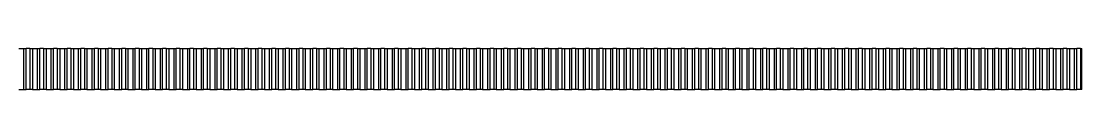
# Model space of a CAD drawing. Header units: millimetres. Extents: x 15 to 415, y 5 to 292.
# Drawn here: x 162.99 to 211.83, y 115.17 to 117.07 of the extents above; entities that cross this region are included whole.
import ezdxf

# ---------------------------------------------------------------- set-up
doc = ezdxf.new("R2010")
doc.units = ezdxf.units.MM

msp = doc.modelspace()

# ---------------------------------------------------------------- linework, layer by layer
at = {"color": 7, "linetype": 'Continuous', "lineweight": 25}
for p, q in [((162.8799, 117.0669), (163.105, 117.0669)), ((163.105, 117.0669), (163.105, 115.1669)), ((163.105, 117.0669), (163.2214, 117.0669)), ((163.2214, 115.1669), (163.2214, 117.0669)), ((163.3919, 117.0669), (163.2214, 117.0669)), ((163.3919, 117.0669), (163.3919, 115.1669)), ((163.3919, 117.0669), (163.5083, 117.0669)), ((163.5083, 117.0669), (163.5083, 115.1669)), ((163.5083, 117.0669), (163.7333, 117.0669)), ((163.7333, 117.0669), (163.7333, 115.1669)), ((163.7333, 117.0669), (163.8497, 117.0669)), ((163.8497, 115.1669), (163.8497, 117.0669)), ((164.0202, 117.0669), (163.8497, 117.0669)), ((164.0202, 117.0669), (164.0202, 115.1669)), ((164.0202, 117.0669), (164.1366, 117.0669)), ((164.1366, 117.0669), (164.1366, 115.1669)), ((164.1366, 117.0669), (164.3616, 117.0669)), ((164.3616, 117.0669), (164.3616, 115.1669)), ((164.3616, 117.0669), (164.478, 117.0669)), ((164.478, 115.1669), (164.478, 117.0669)), ((164.6485, 117.0669), (164.478, 117.0669)), ((164.6485, 117.0669), (164.6485, 115.1669)), ((164.6485, 117.0669), (164.7649, 117.0669)), ((164.7649, 117.0669), (164.7649, 115.1669)), ((164.7649, 117.0669), (164.9899, 117.0669)), ((164.9899, 117.0669), (164.9899, 115.1669)), ((164.9899, 117.0669), (165.1063, 117.0669)), ((165.1063, 115.1669), (165.1063, 117.0669)), ((165.2768, 117.0669), (165.1063, 117.0669)), ((165.2768, 117.0669), (165.2768, 115.1669)), ((165.2768, 117.0669), (165.3932, 117.0669)), ((165.3932, 117.0669), (165.3932, 115.1669)), ((165.3932, 117.0669), (165.6183, 117.0669)), ((165.6183, 117.0669), (165.6183, 115.1669)), ((165.6183, 117.0669), (165.7346, 117.0669)), ((165.7346, 115.1669), (165.7346, 117.0669)), ((165.9052, 117.0669), (165.7346, 117.0669)), ((165.9052, 117.0669), (165.9052, 115.1669)), ((165.9052, 117.0669), (166.0215, 117.0669)), ((166.0215, 117.0669), (166.0215, 115.1669)), ((166.0215, 117.0669), (166.2466, 117.0669)), ((166.2466, 117.0669), (166.2466, 115.1669)), ((166.2466, 117.0669), (166.363, 117.0669)), ((166.363, 115.1669), (166.363, 117.0669)), ((166.5335, 117.0669), (166.363, 117.0669)), ((166.5335, 117.0669), (166.5335, 115.1669)), ((166.5335, 117.0669), (166.6499, 117.0669)), ((166.6499, 117.0669), (166.6499, 115.1669)), ((166.6499, 117.0669), (166.8749, 117.0669)), ((166.8749, 117.0669), (166.8749, 115.1669)), ((166.8749, 117.0669), (166.9913, 117.0669)), ((166.9913, 115.1669), (166.9913, 117.0669)), ((167.1618, 117.0669), (166.9913, 117.0669)), ((167.1618, 117.0669), (167.1618, 115.1669)), ((167.1618, 117.0669), (167.2782, 117.0669)), ((167.2782, 117.0669), (167.2782, 115.1669)), ((167.2782, 117.0669), (167.5032, 117.0669)), ((167.5032, 117.0669), (167.5032, 115.1669)), ((167.5032, 117.0669), (167.6196, 117.0669)), ((167.6196, 115.1669), (167.6196, 117.0669)), ((167.7901, 117.0669), (167.6196, 117.0669)), ((167.7901, 117.0669), (167.7901, 115.1669)), ((167.7901, 117.0669), (167.9065, 117.0669)), ((167.9065, 117.0669), (167.9065, 115.1669)), ((167.9065, 117.0669), (168.1315, 117.0669)), ((168.1315, 117.0669), (168.1315, 115.1669)), ((168.1315, 117.0669), (168.2479, 117.0669)), ((168.2479, 115.1669), (168.2479, 117.0669)), ((168.4184, 117.0669), (168.2479, 117.0669)), ((168.4184, 117.0669), (168.4184, 115.1669)), ((168.4184, 117.0669), (168.5348, 117.0669)), ((168.5348, 117.0669), (168.5348, 115.1669)), ((168.5348, 117.0669), (168.7599, 117.0669)), ((168.7599, 117.0669), (168.7599, 115.1669)), ((168.7599, 117.0669), (168.8762, 117.0669)), ((168.8762, 115.1669), (168.8762, 117.0669)), ((169.0468, 117.0669), (168.8762, 117.0669)), ((169.0468, 117.0669), (169.0468, 115.1669)), ((169.0468, 117.0669), (169.1631, 117.0669)), ((169.1631, 117.0669), (169.1631, 115.1669)), ((169.1631, 117.0669), (169.3882, 117.0669)), ((169.3882, 117.0669), (169.3882, 115.1669)), ((169.3882, 117.0669), (169.5046, 117.0669)), ((169.5046, 115.1669), (169.5046, 117.0669)), ((169.6751, 117.0669), (169.5046, 117.0669)), ((169.6751, 117.0669), (169.6751, 115.1669)), ((169.6751, 117.0669), (169.7914, 117.0669)), ((169.7914, 117.0669), (169.7914, 115.1669)), ((169.7914, 117.0669), (170.0165, 117.0669)), ((170.0165, 117.0669), (170.0165, 115.1669)), ((170.0165, 117.0669), (170.1329, 117.0669)), ((170.1329, 115.1669), (170.1329, 117.0669)), ((170.3034, 117.0669), (170.1329, 117.0669)), ((170.3034, 117.0669), (170.3034, 115.1669)), ((170.3034, 117.0669), (170.4198, 117.0669)), ((170.4198, 117.0669), (170.4198, 115.1669)), ((170.4198, 117.0669), (170.6448, 117.0669)), ((170.6448, 117.0669), (170.6448, 115.1669)), ((170.6448, 117.0669), (170.7612, 117.0669)), ((170.7612, 115.1669), (170.7612, 117.0669)), ((170.9317, 117.0669), (170.7612, 117.0669)), ((170.9317, 117.0669), (170.9317, 115.1669)), ((170.9317, 117.0669), (171.0481, 117.0669)), ((171.0481, 117.0669), (171.0481, 115.1669)), ((171.0481, 117.0669), (171.2731, 117.0669)), ((171.2731, 117.0669), (171.2731, 115.1669)), ((171.2731, 117.0669), (171.3895, 117.0669)), ((171.3895, 115.1669), (171.3895, 117.0669)), ((171.56, 117.0669), (171.3895, 117.0669)), ((171.56, 117.0669), (171.56, 115.1669)), ((171.56, 117.0669), (171.6764, 117.0669)), ((171.6764, 117.0669), (171.6764, 115.1669)), ((171.6764, 117.0669), (171.9015, 117.0669)), ((171.9015, 117.0669), (171.9015, 115.1669)), ((171.9015, 117.0669), (172.0178, 117.0669)), ((172.0178, 115.1669), (172.0178, 117.0669)), ((172.1883, 117.0669), (172.0178, 117.0669)), ((172.1883, 117.0669), (172.1883, 115.1669)), ((172.1883, 117.0669), (172.3047, 117.0669)), ((172.3047, 117.0669), (172.3047, 115.1669)), ((172.3047, 117.0669), (172.5298, 117.0669)), ((172.5298, 117.0669), (172.5298, 115.1669)), ((172.5298, 117.0669), (172.6462, 117.0669)), ((172.6462, 115.1669), (172.6462, 117.0669)), ((172.8167, 117.0669), (172.6462, 117.0669)), ((172.8167, 117.0669), (172.8167, 115.1669)), ((172.8167, 117.0669), (172.933, 117.0669)), ((172.933, 117.0669), (172.933, 115.1669)), ((172.933, 117.0669), (173.1581, 117.0669)), ((173.1581, 117.0669), (173.1581, 115.1669)), ((173.1581, 117.0669), (173.2745, 117.0669)), ((173.2745, 115.1669), (173.2745, 117.0669)), ((173.445, 117.0669), (173.2745, 117.0669)), ((173.445, 117.0669), (173.445, 115.1669)), ((173.445, 117.0669), (173.5614, 117.0669)), ((173.5614, 117.0669), (173.5614, 115.1669)), ((173.5614, 117.0669), (173.7864, 117.0669)), ((173.7864, 117.0669), (173.7864, 115.1669)), ((173.7864, 117.0669), (173.9028, 117.0669)), ((173.9028, 115.1669), (173.9028, 117.0669)), ((174.0733, 117.0669), (173.9028, 117.0669)), ((174.0733, 117.0669), (174.0733, 115.1669)), ((174.0733, 117.0669), (174.1897, 117.0669)), ((174.1897, 117.0669), (174.1897, 115.1669)), ((174.1897, 117.0669), (174.4147, 117.0669)), ((174.4147, 117.0669), (174.4147, 115.1669)), ((174.4147, 117.0669), (174.5311, 117.0669)), ((174.5311, 115.1669), (174.5311, 117.0669)), ((174.7016, 117.0669), (174.5311, 117.0669)), ((174.7016, 117.0669), (174.7016, 115.1669)), ((174.7016, 117.0669), (174.818, 117.0669)), ((174.818, 117.0669), (174.818, 115.1669)), ((174.818, 117.0669), (175.043, 117.0669)), ((175.043, 117.0669), (175.043, 115.1669)), ((175.043, 117.0669), (175.1594, 117.0669)), ((175.1594, 115.1669), (175.1594, 117.0669)), ((175.3299, 117.0669), (175.1594, 117.0669)), ((175.3299, 117.0669), (175.3299, 115.1669)), ((175.3299, 117.0669), (175.4463, 117.0669)), ((175.4463, 117.0669), (175.4463, 115.1669)), ((175.4463, 117.0669), (175.6714, 117.0669)), ((175.6714, 117.0669), (175.6714, 115.1669)), ((175.6714, 117.0669), (175.7877, 117.0669)), ((175.7877, 115.1669), (175.7877, 117.0669)), ((175.9583, 117.0669), (175.7877, 117.0669)), ((175.9583, 117.0669), (175.9583, 115.1669)), ((175.9583, 117.0669), (176.0746, 117.0669)), ((176.0746, 117.0669), (176.0746, 115.1669)), ((176.0746, 117.0669), (176.2997, 117.0669)), ((176.2997, 117.0669), (176.2997, 115.1669)), ((176.2997, 117.0669), (176.4161, 117.0669)), ((176.4161, 115.1669), (176.4161, 117.0669)), ((176.5866, 117.0669), (176.4161, 117.0669)), ((176.5866, 117.0669), (176.5866, 115.1669)), ((176.5866, 117.0669), (176.703, 117.0669)), ((176.703, 117.0669), (176.703, 115.1669)), ((176.703, 117.0669), (176.928, 117.0669)), ((176.928, 117.0669), (176.928, 115.1669)), ((176.928, 117.0669), (177.0444, 117.0669)), ((177.0444, 115.1669), (177.0444, 117.0669)), ((177.2149, 117.0669), (177.0444, 117.0669)), ((177.2149, 117.0669), (177.2149, 115.1669)), ((177.2149, 117.0669), (177.3313, 117.0669)), ((177.3313, 117.0669), (177.3313, 115.1669)), ((177.3313, 117.0669), (177.5563, 117.0669)), ((177.5563, 117.0669), (177.5563, 115.1669)), ((177.5563, 117.0669), (177.6727, 117.0669)), ((177.6727, 115.1669), (177.6727, 117.0669)), ((177.8432, 117.0669), (177.6727, 117.0669)), ((177.8432, 117.0669), (177.8432, 115.1669)), ((177.8432, 117.0669), (177.9596, 117.0669)), ((177.9596, 117.0669), (177.9596, 115.1669)), ((177.9596, 117.0669), (178.1846, 117.0669)), ((178.1846, 117.0669), (178.1846, 115.1669)), ((178.1846, 117.0669), (178.301, 117.0669)), ((178.301, 115.1669), (178.301, 117.0669)), ((178.4715, 117.0669), (178.301, 117.0669)), ((178.4715, 117.0669), (178.4715, 115.1669)), ((178.4715, 117.0669), (178.5879, 117.0669)), ((178.5879, 117.0669), (178.5879, 115.1669)), ((178.5879, 117.0669), (178.813, 117.0669)), ((178.813, 117.0669), (178.813, 115.1669)), ((178.813, 117.0669), (178.9293, 117.0669)), ((178.9293, 115.1669), (178.9293, 117.0669)), ((179.0998, 117.0669), (178.9293, 117.0669)), ((179.0998, 117.0669), (179.0998, 115.1669)), ((179.0998, 117.0669), (179.2162, 117.0669)), ((179.2162, 117.0669), (179.2162, 115.1669)), ((179.2162, 117.0669), (179.4413, 117.0669)), ((179.4413, 117.0669), (179.4413, 115.1669)), ((179.4413, 117.0669), (179.5577, 117.0669)), ((179.5577, 115.1669), (179.5577, 117.0669)), ((179.7282, 117.0669), (179.5577, 117.0669)), ((179.7282, 117.0669), (179.7282, 115.1669)), ((179.7282, 117.0669), (179.8445, 117.0669)), ((179.8445, 117.0669), (179.8445, 115.1669)), ((179.8445, 117.0669), (180.0696, 117.0669)), ((180.0696, 117.0669), (180.0696, 115.1669)), ((180.0696, 117.0669), (180.186, 117.0669)), ((180.186, 115.1669), (180.186, 117.0669)), ((180.3565, 117.0669), (180.186, 117.0669)), ((180.3565, 117.0669), (180.3565, 115.1669)), ((180.3565, 117.0669), (180.4729, 117.0669)), ((180.4729, 117.0669), (180.4729, 115.1669)), ((180.4729, 117.0669), (180.6979, 117.0669)), ((180.6979, 117.0669), (180.6979, 115.1669)), ((180.6979, 117.0669), (180.8143, 117.0669)), ((180.8143, 115.1669), (180.8143, 117.0669)), ((180.9848, 117.0669), (180.8143, 117.0669)), ((180.9848, 117.0669), (180.9848, 115.1669)), ((180.9848, 117.0669), (181.1012, 117.0669)), ((181.1012, 117.0669), (181.1012, 115.1669)), ((181.1012, 117.0669), (181.3262, 117.0669)), ((181.3262, 117.0669), (181.3262, 115.1669)), ((181.3262, 117.0669), (181.4426, 117.0669)), ((181.4426, 115.1669), (181.4426, 117.0669)), ((181.6131, 117.0669), (181.4426, 117.0669)), ((181.6131, 117.0669), (181.6131, 115.1669)), ((181.6131, 117.0669), (181.7295, 117.0669)), ((181.7295, 117.0669), (181.7295, 115.1669)), ((181.7295, 117.0669), (181.9546, 117.0669)), ((181.9546, 117.0669), (181.9546, 115.1669)), ((181.9546, 117.0669), (182.0709, 117.0669)), ((182.0709, 115.1669), (182.0709, 117.0669)), ((182.2414, 117.0669), (182.0709, 117.0669)), ((182.2414, 117.0669), (182.2414, 115.1669)), ((182.2414, 117.0669), (182.3578, 117.0669)), ((182.3578, 117.0669), (182.3578, 115.1669)), ((182.3578, 117.0669), (182.5829, 117.0669)), ((182.5829, 117.0669), (182.5829, 115.1669)), ((182.5829, 117.0669), (182.6992, 117.0669)), ((182.6992, 115.1669), (182.6992, 117.0669)), ((182.8698, 117.0669), (182.6992, 117.0669)), ((182.8698, 117.0669), (182.8698, 115.1669)), ((182.8698, 117.0669), (182.9861, 117.0669)), ((182.9861, 117.0669), (182.9861, 115.1669)), ((182.9861, 117.0669), (183.2112, 117.0669)), ((183.2112, 117.0669), (183.2112, 115.1669)), ((183.2112, 117.0669), (183.3276, 117.0669)), ((183.3276, 115.1669), (183.3276, 117.0669)), ((183.4981, 117.0669), (183.3276, 117.0669)), ((183.4981, 117.0669), (183.4981, 115.1669)), ((183.4981, 117.0669), (183.6145, 117.0669)), ((183.6145, 117.0669), (183.6145, 115.1669)), ((183.6145, 117.0669), (183.8395, 117.0669)), ((183.8395, 117.0669), (183.8395, 115.1669)), ((183.8395, 117.0669), (183.9559, 117.0669)), ((183.9559, 115.1669), (183.9559, 117.0669)), ((184.1264, 117.0669), (183.9559, 117.0669)), ((184.1264, 117.0669), (184.1264, 115.1669)), ((184.1264, 117.0669), (184.2428, 117.0669)), ((184.2428, 117.0669), (184.2428, 115.1669)), ((184.2428, 117.0669), (184.4678, 117.0669)), ((184.4678, 117.0669), (184.4678, 115.1669)), ((184.4678, 117.0669), (184.5842, 117.0669)), ((184.5842, 115.1669), (184.5842, 117.0669)), ((184.7547, 117.0669), (184.5842, 117.0669)), ((184.7547, 117.0669), (184.7547, 115.1669)), ((184.7547, 117.0669), (184.8711, 117.0669)), ((184.8711, 117.0669), (184.8711, 115.1669)), ((184.8711, 117.0669), (185.0961, 117.0669)), ((185.0961, 117.0669), (185.0961, 115.1669)), ((185.0961, 117.0669), (185.2125, 117.0669)), ((185.2125, 115.1669), (185.2125, 117.0669)), ((185.383, 117.0669), (185.2125, 117.0669)), ((185.383, 117.0669), (185.383, 115.1669)), ((185.383, 117.0669), (185.4994, 117.0669)), ((185.4994, 117.0669), (185.4994, 115.1669)), ((185.4994, 117.0669), (185.7245, 117.0669)), ((185.7245, 117.0669), (185.7245, 115.1669)), ((185.7245, 117.0669), (185.8408, 117.0669)), ((185.8408, 115.1669), (185.8408, 117.0669)), ((186.0114, 117.0669), (185.8408, 117.0669)), ((186.0114, 117.0669), (186.0114, 115.1669)), ((186.0114, 117.0669), (186.1277, 117.0669)), ((186.1277, 117.0669), (186.1277, 115.1669)), ((186.1277, 117.0669), (186.3528, 117.0669)), ((186.3528, 117.0669), (186.3528, 115.1669)), ((186.3528, 117.0669), (186.4692, 117.0669)), ((186.4692, 115.1669), (186.4692, 117.0669)), ((186.6397, 117.0669), (186.4692, 117.0669)), ((186.6397, 117.0669), (186.6397, 115.1669)), ((186.6397, 117.0669), (186.756, 117.0669)), ((186.756, 117.0669), (186.756, 115.1669)), ((186.756, 117.0669), (186.9811, 117.0669)), ((186.9811, 117.0669), (186.9811, 115.1669)), ((186.9811, 117.0669), (187.0975, 117.0669)), ((187.0975, 115.1669), (187.0975, 117.0669)), ((187.268, 117.0669), (187.0975, 117.0669)), ((187.268, 117.0669), (187.268, 115.1669)), ((187.268, 117.0669), (187.3844, 117.0669)), ((187.3844, 117.0669), (187.3844, 115.1669)), ((187.3844, 117.0669), (187.6094, 117.0669)), ((187.6094, 117.0669), (187.6094, 115.1669)), ((187.6094, 117.0669), (187.7258, 117.0669)), ((187.7258, 115.1669), (187.7258, 117.0669)), ((187.8963, 117.0669), (187.7258, 117.0669)), ((187.8963, 117.0669), (187.8963, 115.1669)), ((187.8963, 117.0669), (188.0127, 117.0669)), ((188.0127, 117.0669), (188.0127, 115.1669)), ((188.0127, 117.0669), (188.2377, 117.0669)), ((188.2377, 117.0669), (188.2377, 115.1669)), ((188.2377, 117.0669), (188.3541, 117.0669)), ((188.3541, 115.1669), (188.3541, 117.0669)), ((188.5246, 117.0669), (188.3541, 117.0669)), ((188.5246, 117.0669), (188.5246, 115.1669)), ((188.5246, 117.0669), (188.641, 117.0669)), ((188.641, 117.0669), (188.641, 115.1669)), ((188.641, 117.0669), (188.8661, 117.0669)), ((188.8661, 117.0669), (188.8661, 115.1669)), ((188.8661, 117.0669), (188.9824, 117.0669)), ((188.9824, 115.1669), (188.9824, 117.0669)), ((189.1529, 117.0669), (188.9824, 117.0669)), ((189.1529, 117.0669), (189.1529, 115.1669)), ((189.1529, 117.0669), (189.2693, 117.0669)), ((189.2693, 117.0669), (189.2693, 115.1669)), ((189.2693, 117.0669), (189.4944, 117.0669)), ((189.4944, 117.0669), (189.4944, 115.1669)), ((189.4944, 117.0669), (189.6108, 117.0669)), ((189.6108, 115.1669), (189.6108, 117.0669)), ((189.7813, 117.0669), (189.6108, 117.0669)), ((189.7813, 117.0669), (189.7813, 115.1669)), ((189.7813, 117.0669), (189.8976, 117.0669)), ((189.8976, 117.0669), (189.8976, 115.1669)), ((189.8976, 117.0669), (190.1227, 117.0669)), ((190.1227, 117.0669), (190.1227, 115.1669)), ((190.1227, 117.0669), (190.2391, 117.0669)), ((190.2391, 115.1669), (190.2391, 117.0669)), ((190.4096, 117.0669), (190.2391, 117.0669)), ((190.4096, 117.0669), (190.4096, 115.1669)), ((190.4096, 117.0669), (190.526, 117.0669)), ((190.526, 117.0669), (190.526, 115.1669)), ((190.526, 117.0669), (190.751, 117.0669)), ((190.751, 117.0669), (190.751, 115.1669)), ((190.751, 117.0669), (190.8674, 117.0669)), ((190.8674, 115.1669), (190.8674, 117.0669)), ((191.0379, 117.0669), (190.8674, 117.0669)), ((191.0379, 117.0669), (191.0379, 115.1669)), ((191.0379, 117.0669), (191.1543, 117.0669)), ((191.1543, 117.0669), (191.1543, 115.1669)), ((191.1543, 117.0669), (191.3793, 117.0669)), ((191.3793, 117.0669), (191.3793, 115.1669)), ((191.3793, 117.0669), (191.4957, 117.0669)), ((191.4957, 115.1669), (191.4957, 117.0669)), ((191.6662, 117.0669), (191.4957, 117.0669)), ((191.6662, 117.0669), (191.6662, 115.1669)), ((191.6662, 117.0669), (191.7826, 117.0669)), ((191.7826, 117.0669), (191.7826, 115.1669)), ((191.7826, 117.0669), (192.0076, 117.0669)), ((192.0076, 117.0669), (192.0076, 115.1669)), ((192.0076, 117.0669), (192.124, 117.0669)), ((192.124, 115.1669), (192.124, 117.0669)), ((192.2945, 117.0669), (192.124, 117.0669)), ((192.2945, 117.0669), (192.2945, 115.1669)), ((192.2945, 117.0669), (192.4109, 117.0669)), ((192.4109, 117.0669), (192.4109, 115.1669)), ((192.4109, 117.0669), (192.636, 117.0669)), ((192.636, 117.0669), (192.636, 115.1669)), ((192.636, 117.0669), (192.7523, 117.0669)), ((192.7523, 115.1669), (192.7523, 117.0669)), ((192.9229, 117.0669), (192.7523, 117.0669)), ((192.9229, 117.0669), (192.9229, 115.1669)), ((192.9229, 117.0669), (193.0392, 117.0669)), ((193.0392, 117.0669), (193.0392, 115.1669)), ((193.0392, 117.0669), (193.2643, 117.0669)), ((193.2643, 117.0669), (193.2643, 115.1669)), ((193.2643, 117.0669), (193.3807, 117.0669)), ((193.3807, 115.1669), (193.3807, 117.0669)), ((193.5512, 117.0669), (193.3807, 117.0669)), ((193.5512, 117.0669), (193.5512, 115.1669)), ((193.5512, 117.0669), (193.6676, 117.0669)), ((193.6676, 117.0669), (193.6676, 115.1669)), ((193.6676, 117.0669), (193.8926, 117.0669)), ((193.8926, 117.0669), (193.8926, 115.1669)), ((193.8926, 117.0669), (194.009, 117.0669)), ((194.009, 115.1669), (194.009, 117.0669)), ((194.1795, 117.0669), (194.009, 117.0669)), ((194.1795, 117.0669), (194.1795, 115.1669)), ((194.1795, 117.0669), (194.2959, 117.0669)), ((194.2959, 117.0669), (194.2959, 115.1669)), ((194.2959, 117.0669), (194.5209, 117.0669)), ((194.5209, 117.0669), (194.5209, 115.1669)), ((194.5209, 117.0669), (194.6373, 117.0669)), ((194.6373, 115.1669), (194.6373, 117.0669)), ((194.8078, 117.0669), (194.6373, 117.0669)), ((194.8078, 117.0669), (194.8078, 115.1669)), ((194.8078, 117.0669), (194.9242, 117.0669)), ((194.9242, 117.0669), (194.9242, 115.1669)), ((194.9242, 117.0669), (195.1492, 117.0669)), ((195.1492, 117.0669), (195.1492, 115.1669)), ((195.1492, 117.0669), (195.2656, 117.0669)), ((195.2656, 115.1669), (195.2656, 117.0669)), ((195.4361, 117.0669), (195.2656, 117.0669)), ((195.4361, 117.0669), (195.4361, 115.1669)), ((195.4361, 117.0669), (195.5525, 117.0669)), ((195.5525, 117.0669), (195.5525, 115.1669)), ((195.5525, 117.0669), (195.7776, 117.0669)), ((195.7776, 117.0669), (195.7776, 115.1669)), ((195.7776, 117.0669), (195.8939, 117.0669)), ((195.8939, 115.1669), (195.8939, 117.0669)), ((196.0644, 117.0669), (195.8939, 117.0669)), ((196.0644, 117.0669), (196.0644, 115.1669)), ((196.0644, 117.0669), (196.1808, 117.0669)), ((196.1808, 117.0669), (196.1808, 115.1669)), ((196.1808, 117.0669), (196.4059, 117.0669)), ((196.4059, 117.0669), (196.4059, 115.1669)), ((196.4059, 117.0669), (196.5223, 117.0669)), ((196.5223, 115.1669), (196.5223, 117.0669)), ((196.6928, 117.0669), (196.5223, 117.0669)), ((196.6928, 117.0669), (196.6928, 115.1669)), ((196.6928, 117.0669), (196.8091, 117.0669)), ((196.8091, 117.0669), (196.8091, 115.1669)), ((196.8091, 117.0669), (197.0342, 117.0669)), ((197.0342, 117.0669), (197.0342, 115.1669)), ((197.0342, 117.0669), (197.1506, 117.0669)), ((197.1506, 115.1669), (197.1506, 117.0669)), ((197.3211, 117.0669), (197.1506, 117.0669)), ((197.3211, 117.0669), (197.3211, 115.1669)), ((197.3211, 117.0669), (197.4375, 117.0669)), ((197.4375, 117.0669), (197.4375, 115.1669)), ((197.4375, 117.0669), (197.6625, 117.0669)), ((197.6625, 117.0669), (197.6625, 115.1669)), ((197.6625, 117.0669), (197.7789, 117.0669)), ((197.7789, 115.1669), (197.7789, 117.0669)), ((197.9494, 117.0669), (197.7789, 117.0669)), ((197.9494, 117.0669), (197.9494, 115.1669)), ((197.9494, 117.0669), (198.0658, 117.0669)), ((198.0658, 117.0669), (198.0658, 115.1669)), ((198.0658, 117.0669), (198.2908, 117.0669)), ((198.2908, 117.0669), (198.2908, 115.1669)), ((198.2908, 117.0669), (198.4072, 117.0669)), ((198.4072, 115.1669), (198.4072, 117.0669)), ((198.5777, 117.0669), (198.4072, 117.0669)), ((198.5777, 117.0669), (198.5777, 115.1669)), ((198.5777, 117.0669), (198.6941, 117.0669)), ((198.6941, 117.0669), (198.6941, 115.1669)), ((198.6941, 117.0669), (198.9192, 117.0669)), ((198.9192, 117.0669), (198.9192, 115.1669)), ((198.9192, 117.0669), (199.0355, 117.0669)), ((199.0355, 115.1669), (199.0355, 117.0669)), ((199.206, 117.0669), (199.0355, 117.0669)), ((199.206, 117.0669), (199.206, 115.1669)), ((199.206, 117.0669), (199.3224, 117.0669)), ((199.3224, 117.0669), (199.3224, 115.1669)), ((199.3224, 117.0669), (199.5475, 117.0669)), ((199.5475, 117.0669), (199.5475, 115.1669)), ((199.5475, 117.0669), (199.6638, 117.0669)), ((199.6638, 115.1669), (199.6638, 117.0669)), ((199.8344, 117.0669), (199.6638, 117.0669)), ((199.8344, 117.0669), (199.8344, 115.1669)), ((199.8344, 117.0669), (199.9507, 117.0669)), ((199.9507, 117.0669), (199.9507, 115.1669)), ((199.9507, 117.0669), (200.1758, 117.0669)), ((200.1758, 117.0669), (200.1758, 115.1669)), ((200.1758, 117.0669), (200.2922, 117.0669)), ((200.2922, 115.1669), (200.2922, 117.0669)), ((200.4627, 117.0669), (200.2922, 117.0669)), ((200.4627, 117.0669), (200.4627, 115.1669)), ((200.4627, 117.0669), (200.5791, 117.0669)), ((200.5791, 117.0669), (200.5791, 115.1669)), ((200.5791, 117.0669), (200.8041, 117.0669)), ((200.8041, 117.0669), (200.8041, 115.1669)), ((200.8041, 117.0669), (200.9205, 117.0669)), ((200.9205, 115.1669), (200.9205, 117.0669)), ((201.091, 117.0669), (200.9205, 117.0669)), ((201.091, 117.0669), (201.091, 115.1669)), ((201.091, 117.0669), (201.2074, 117.0669)), ((201.2074, 117.0669), (201.2074, 115.1669)), ((201.2074, 117.0669), (201.4324, 117.0669)), ((201.4324, 117.0669), (201.4324, 115.1669)), ((201.4324, 117.0669), (201.5488, 117.0669)), ((201.5488, 115.1669), (201.5488, 117.0669)), ((201.7193, 117.0669), (201.5488, 117.0669)), ((201.7193, 117.0669), (201.7193, 115.1669)), ((201.7193, 117.0669), (201.8357, 117.0669)), ((201.8357, 117.0669), (201.8357, 115.1669)), ((201.8357, 117.0669), (202.0607, 117.0669)), ((202.0607, 117.0669), (202.0607, 115.1669)), ((202.0607, 117.0669), (202.1771, 117.0669)), ((202.1771, 115.1669), (202.1771, 117.0669)), ((202.3476, 117.0669), (202.1771, 117.0669)), ((202.3476, 117.0669), (202.3476, 115.1669)), ((202.3476, 117.0669), (202.464, 117.0669)), ((202.464, 117.0669), (202.464, 115.1669)), ((202.464, 117.0669), (202.6891, 117.0669)), ((202.6891, 117.0669), (202.6891, 115.1669)), ((202.6891, 117.0669), (202.8054, 117.0669)), ((202.8054, 115.1669), (202.8054, 117.0669)), ((202.976, 117.0669), (202.8054, 117.0669)), ((202.976, 117.0669), (202.976, 115.1669)), ((202.976, 117.0669), (203.0923, 117.0669)), ((203.0923, 117.0669), (203.0923, 115.1669)), ((203.0923, 117.0669), (203.3174, 117.0669)), ((203.3174, 117.0669), (203.3174, 115.1669)), ((203.3174, 117.0669), (203.4338, 117.0669)), ((203.4338, 115.1669), (203.4338, 117.0669)), ((203.6043, 117.0669), (203.4338, 117.0669)), ((203.6043, 117.0669), (203.6043, 115.1669)), ((203.6043, 117.0669), (203.7206, 117.0669)), ((203.7206, 117.0669), (203.7206, 115.1669)), ((203.7206, 117.0669), (203.9457, 117.0669)), ((203.9457, 117.0669), (203.9457, 115.1669)), ((203.9457, 117.0669), (204.0621, 117.0669)), ((204.0621, 115.1669), (204.0621, 117.0669)), ((204.2326, 117.0669), (204.0621, 117.0669)), ((204.2326, 117.0669), (204.2326, 115.1669)), ((204.2326, 117.0669), (204.349, 117.0669)), ((204.349, 117.0669), (204.349, 115.1669)), ((204.349, 117.0669), (204.574, 117.0669)), ((204.574, 117.0669), (204.574, 115.1669)), ((204.574, 117.0669), (204.6904, 117.0669)), ((204.6904, 115.1669), (204.6904, 117.0669)), ((204.8609, 117.0669), (204.6904, 117.0669)), ((204.8609, 117.0669), (204.8609, 115.1669)), ((204.8609, 117.0669), (204.9773, 117.0669)), ((204.9773, 117.0669), (204.9773, 115.1669)), ((204.9773, 117.0669), (205.2023, 117.0669)), ((205.2023, 117.0669), (205.2023, 115.1669)), ((205.2023, 117.0669), (205.3187, 117.0669)), ((205.3187, 115.1669), (205.3187, 117.0669)), ((205.4892, 117.0669), (205.3187, 117.0669)), ((205.4892, 117.0669), (205.4892, 115.1669)), ((205.4892, 117.0669), (205.6056, 117.0669)), ((205.6056, 117.0669), (205.6056, 115.1669)), ((205.6056, 117.0669), (205.8307, 117.0669)), ((205.8307, 117.0669), (205.8307, 115.1669)), ((205.8307, 117.0669), (205.947, 117.0669)), ((205.947, 115.1669), (205.947, 117.0669)), ((206.1175, 117.0669), (205.947, 117.0669)), ((206.1175, 117.0669), (206.1175, 115.1669)), ((206.1175, 117.0669), (206.2339, 117.0669)), ((206.2339, 117.0669), (206.2339, 115.1669)), ((206.2339, 117.0669), (206.459, 117.0669)), ((206.459, 117.0669), (206.459, 115.1669)), ((206.459, 117.0669), (206.5754, 117.0669)), ((206.5754, 115.1669), (206.5754, 117.0669)), ((206.7459, 117.0669), (206.5754, 117.0669)), ((206.7459, 117.0669), (206.7459, 115.1669)), ((206.7459, 117.0669), (206.8622, 117.0669)), ((206.8622, 117.0669), (206.8622, 115.1669)), ((206.8622, 117.0669), (207.0873, 117.0669)), ((207.0873, 117.0669), (207.0873, 115.1669)), ((207.0873, 117.0669), (207.2037, 117.0669)), ((207.2037, 115.1669), (207.2037, 117.0669)), ((207.3742, 117.0669), (207.2037, 117.0669)), ((207.3742, 117.0669), (207.3742, 115.1669)), ((207.3742, 117.0669), (207.4906, 117.0669)), ((207.4906, 117.0669), (207.4906, 115.1669)), ((207.4906, 117.0669), (207.7156, 117.0669)), ((207.7156, 117.0669), (207.7156, 115.1669)), ((207.7156, 117.0669), (207.832, 117.0669)), ((207.832, 115.1669), (207.832, 117.0669)), ((208.0025, 117.0669), (207.832, 117.0669)), ((208.0025, 117.0669), (208.0025, 115.1669)), ((208.0025, 117.0669), (208.1189, 117.0669)), ((208.1189, 117.0669), (208.1189, 115.1669)), ((208.1189, 117.0669), (208.3439, 117.0669)), ((208.3439, 117.0669), (208.3439, 115.1669)), ((208.3439, 117.0669), (208.4603, 117.0669)), ((208.4603, 115.1669), (208.4603, 117.0669)), ((208.6308, 117.0669), (208.4603, 117.0669)), ((208.6308, 117.0669), (208.6308, 115.1669)), ((208.6308, 117.0669), (208.7472, 117.0669)), ((208.7472, 117.0669), (208.7472, 115.1669)), ((208.7472, 117.0669), (208.9722, 117.0669)), ((208.9722, 117.0669), (208.9722, 115.1669)), ((208.9722, 117.0669), (209.0886, 117.0669)), ((209.0886, 115.1669), (209.0886, 117.0669)), ((209.2591, 117.0669), (209.0886, 117.0669)), ((209.2591, 117.0669), (209.2591, 115.1669)), ((209.2591, 117.0669), (209.3755, 117.0669)), ((209.3755, 117.0669), (209.3755, 115.1669)), ((209.3755, 117.0669), (209.6006, 117.0669)), ((209.6006, 117.0669), (209.6006, 115.1669)), ((209.6006, 117.0669), (209.7169, 117.0669)), ((209.7169, 115.1669), (209.7169, 117.0669)), ((209.8875, 117.0669), (209.7169, 117.0669)), ((209.8875, 117.0669), (209.8875, 115.1669)), ((209.8875, 117.0669), (210.0038, 117.0669)), ((210.0038, 117.0669), (210.0038, 115.1669)), ((210.0038, 117.0669), (210.2289, 117.0669)), ((210.2289, 117.0669), (210.2289, 115.1669)), ((210.2289, 117.0669), (210.3453, 117.0669)), ((210.3453, 115.1669), (210.3453, 117.0669)), ((210.5158, 117.0669), (210.3453, 117.0669)), ((210.5158, 117.0669), (210.5158, 115.1669)), ((210.5158, 117.0669), (210.6322, 117.0669)), ((210.6322, 117.0669), (210.6322, 115.1669)), ((210.6322, 117.0669), (210.8572, 117.0669)), ((210.8572, 117.0669), (210.8572, 115.1669)), ((210.8572, 117.0669), (210.9736, 117.0669)), ((210.9736, 115.1669), (210.9736, 117.0669)), ((211.1441, 117.0669), (210.9736, 117.0669)), ((211.1441, 117.0669), (211.1441, 115.1669)), ((211.1441, 117.0669), (211.2605, 117.0669)), ((211.2605, 117.0669), (211.2605, 115.1669)), ((211.2605, 117.0669), (211.4855, 117.0669)), ((211.4855, 117.0669), (211.4855, 115.1669)), ((211.4855, 117.0669), (211.6019, 117.0669)), ((211.6019, 115.1669), (211.6019, 117.0669)), ((211.7724, 117.0669), (211.6019, 117.0669)), ((211.7724, 117.0669), (211.7724, 115.1669)), ((211.7724, 117.0669), (211.8332, 117.0669)), ((211.8332, 115.1669), (211.8332, 117.0669)), ((162.8799, 115.1669), (163.105, 115.1669)), ((163.105, 115.1669), (163.2214, 115.1669)), ((163.3919, 115.1669), (163.2214, 115.1669)), ((163.5083, 115.1669), (163.3919, 115.1669)), ((163.5083, 115.1669), (163.7333, 115.1669)), ((163.7333, 115.1669), (163.8497, 115.1669)), ((164.0202, 115.1669), (163.8497, 115.1669)), ((164.1366, 115.1669), (164.0202, 115.1669)), ((164.1366, 115.1669), (164.3616, 115.1669)), ((164.3616, 115.1669), (164.478, 115.1669)), ((164.6485, 115.1669), (164.478, 115.1669)), ((164.7649, 115.1669), (164.6485, 115.1669)), ((164.7649, 115.1669), (164.9899, 115.1669)), ((164.9899, 115.1669), (165.1063, 115.1669)), ((165.2768, 115.1669), (165.1063, 115.1669)), ((165.3932, 115.1669), (165.2768, 115.1669)), ((165.3932, 115.1669), (165.6183, 115.1669)), ((165.6183, 115.1669), (165.7346, 115.1669)), ((165.9052, 115.1669), (165.7346, 115.1669)), ((166.0215, 115.1669), (165.9052, 115.1669)), ((166.0215, 115.1669), (166.2466, 115.1669)), ((166.2466, 115.1669), (166.363, 115.1669)), ((166.5335, 115.1669), (166.363, 115.1669)), ((166.6499, 115.1669), (166.5335, 115.1669)), ((166.6499, 115.1669), (166.8749, 115.1669)), ((166.8749, 115.1669), (166.9913, 115.1669)), ((167.1618, 115.1669), (166.9913, 115.1669)), ((167.2782, 115.1669), (167.1618, 115.1669)), ((167.2782, 115.1669), (167.5032, 115.1669)), ((167.5032, 115.1669), (167.6196, 115.1669)), ((167.7901, 115.1669), (167.6196, 115.1669)), ((167.9065, 115.1669), (167.7901, 115.1669)), ((167.9065, 115.1669), (168.1315, 115.1669)), ((168.1315, 115.1669), (168.2479, 115.1669)), ((168.4184, 115.1669), (168.2479, 115.1669)), ((168.5348, 115.1669), (168.4184, 115.1669)), ((168.5348, 115.1669), (168.7599, 115.1669)), ((168.7599, 115.1669), (168.8762, 115.1669)), ((169.0468, 115.1669), (168.8762, 115.1669)), ((169.1631, 115.1669), (169.0468, 115.1669)), ((169.1631, 115.1669), (169.3882, 115.1669)), ((169.3882, 115.1669), (169.5046, 115.1669)), ((169.6751, 115.1669), (169.5046, 115.1669)), ((169.7914, 115.1669), (169.6751, 115.1669)), ((169.7914, 115.1669), (170.0165, 115.1669)), ((170.0165, 115.1669), (170.1329, 115.1669)), ((170.3034, 115.1669), (170.1329, 115.1669)), ((170.4198, 115.1669), (170.3034, 115.1669)), ((170.4198, 115.1669), (170.6448, 115.1669)), ((170.6448, 115.1669), (170.7612, 115.1669)), ((170.9317, 115.1669), (170.7612, 115.1669)), ((171.0481, 115.1669), (170.9317, 115.1669)), ((171.0481, 115.1669), (171.2731, 115.1669)), ((171.2731, 115.1669), (171.3895, 115.1669)), ((171.56, 115.1669), (171.3895, 115.1669)), ((171.6764, 115.1669), (171.56, 115.1669)), ((171.6764, 115.1669), (171.9015, 115.1669)), ((171.9015, 115.1669), (172.0178, 115.1669)), ((172.1883, 115.1669), (172.0178, 115.1669)), ((172.3047, 115.1669), (172.1883, 115.1669)), ((172.3047, 115.1669), (172.5298, 115.1669)), ((172.5298, 115.1669), (172.6462, 115.1669)), ((172.8167, 115.1669), (172.6462, 115.1669)), ((172.933, 115.1669), (172.8167, 115.1669)), ((172.933, 115.1669), (173.1581, 115.1669)), ((173.1581, 115.1669), (173.2745, 115.1669)), ((173.445, 115.1669), (173.2745, 115.1669)), ((173.5614, 115.1669), (173.445, 115.1669)), ((173.5614, 115.1669), (173.7864, 115.1669)), ((173.7864, 115.1669), (173.9028, 115.1669)), ((174.0733, 115.1669), (173.9028, 115.1669)), ((174.1897, 115.1669), (174.0733, 115.1669)), ((174.1897, 115.1669), (174.4147, 115.1669)), ((174.4147, 115.1669), (174.5311, 115.1669)), ((174.7016, 115.1669), (174.5311, 115.1669)), ((174.818, 115.1669), (174.7016, 115.1669)), ((174.818, 115.1669), (175.043, 115.1669)), ((175.043, 115.1669), (175.1594, 115.1669)), ((175.3299, 115.1669), (175.1594, 115.1669)), ((175.4463, 115.1669), (175.3299, 115.1669)), ((175.4463, 115.1669), (175.6714, 115.1669)), ((175.6714, 115.1669), (175.7877, 115.1669)), ((175.9583, 115.1669), (175.7877, 115.1669)), ((176.0746, 115.1669), (175.9583, 115.1669)), ((176.0746, 115.1669), (176.2997, 115.1669)), ((176.2997, 115.1669), (176.4161, 115.1669)), ((176.5866, 115.1669), (176.4161, 115.1669)), ((176.703, 115.1669), (176.5866, 115.1669)), ((176.703, 115.1669), (176.928, 115.1669)), ((176.928, 115.1669), (177.0444, 115.1669)), ((177.2149, 115.1669), (177.0444, 115.1669)), ((177.3313, 115.1669), (177.2149, 115.1669)), ((177.3313, 115.1669), (177.5563, 115.1669)), ((177.5563, 115.1669), (177.6727, 115.1669)), ((177.8432, 115.1669), (177.6727, 115.1669)), ((177.9596, 115.1669), (177.8432, 115.1669)), ((177.9596, 115.1669), (178.1846, 115.1669)), ((178.1846, 115.1669), (178.301, 115.1669)), ((178.4715, 115.1669), (178.301, 115.1669)), ((178.5879, 115.1669), (178.4715, 115.1669)), ((178.5879, 115.1669), (178.813, 115.1669)), ((178.813, 115.1669), (178.9293, 115.1669)), ((179.0998, 115.1669), (178.9293, 115.1669)), ((179.2162, 115.1669), (179.0998, 115.1669)), ((179.2162, 115.1669), (179.4413, 115.1669)), ((179.4413, 115.1669), (179.5577, 115.1669)), ((179.7282, 115.1669), (179.5577, 115.1669)), ((179.8445, 115.1669), (179.7282, 115.1669)), ((179.8445, 115.1669), (180.0696, 115.1669)), ((180.0696, 115.1669), (180.186, 115.1669)), ((180.3565, 115.1669), (180.186, 115.1669)), ((180.4729, 115.1669), (180.3565, 115.1669)), ((180.4729, 115.1669), (180.6979, 115.1669)), ((180.6979, 115.1669), (180.8143, 115.1669)), ((180.9848, 115.1669), (180.8143, 115.1669)), ((181.1012, 115.1669), (180.9848, 115.1669)), ((181.1012, 115.1669), (181.3262, 115.1669)), ((181.3262, 115.1669), (181.4426, 115.1669)), ((181.6131, 115.1669), (181.4426, 115.1669)), ((181.7295, 115.1669), (181.6131, 115.1669)), ((181.7295, 115.1669), (181.9546, 115.1669)), ((181.9546, 115.1669), (182.0709, 115.1669)), ((182.2414, 115.1669), (182.0709, 115.1669)), ((182.3578, 115.1669), (182.2414, 115.1669)), ((182.3578, 115.1669), (182.5829, 115.1669)), ((182.5829, 115.1669), (182.6992, 115.1669)), ((182.8698, 115.1669), (182.6992, 115.1669)), ((182.9861, 115.1669), (182.8698, 115.1669)), ((182.9861, 115.1669), (183.2112, 115.1669)), ((183.2112, 115.1669), (183.3276, 115.1669)), ((183.4981, 115.1669), (183.3276, 115.1669)), ((183.6145, 115.1669), (183.4981, 115.1669)), ((183.6145, 115.1669), (183.8395, 115.1669)), ((183.8395, 115.1669), (183.9559, 115.1669)), ((184.1264, 115.1669), (183.9559, 115.1669)), ((184.2428, 115.1669), (184.1264, 115.1669)), ((184.2428, 115.1669), (184.4678, 115.1669)), ((184.4678, 115.1669), (184.5842, 115.1669)), ((184.7547, 115.1669), (184.5842, 115.1669)), ((184.8711, 115.1669), (184.7547, 115.1669)), ((184.8711, 115.1669), (185.0961, 115.1669)), ((185.0961, 115.1669), (185.2125, 115.1669)), ((185.383, 115.1669), (185.2125, 115.1669)), ((185.4994, 115.1669), (185.383, 115.1669)), ((185.4994, 115.1669), (185.7245, 115.1669)), ((185.7245, 115.1669), (185.8408, 115.1669)), ((186.0114, 115.1669), (185.8408, 115.1669)), ((186.1277, 115.1669), (186.0114, 115.1669)), ((186.1277, 115.1669), (186.3528, 115.1669)), ((186.3528, 115.1669), (186.4692, 115.1669)), ((186.6397, 115.1669), (186.4692, 115.1669)), ((186.756, 115.1669), (186.6397, 115.1669)), ((186.756, 115.1669), (186.9811, 115.1669)), ((186.9811, 115.1669), (187.0975, 115.1669)), ((187.268, 115.1669), (187.0975, 115.1669)), ((187.3844, 115.1669), (187.268, 115.1669)), ((187.3844, 115.1669), (187.6094, 115.1669)), ((187.6094, 115.1669), (187.7258, 115.1669)), ((187.8963, 115.1669), (187.7258, 115.1669)), ((188.0127, 115.1669), (187.8963, 115.1669)), ((188.0127, 115.1669), (188.2377, 115.1669)), ((188.2377, 115.1669), (188.3541, 115.1669)), ((188.5246, 115.1669), (188.3541, 115.1669)), ((188.641, 115.1669), (188.5246, 115.1669)), ((188.641, 115.1669), (188.8661, 115.1669)), ((188.8661, 115.1669), (188.9824, 115.1669)), ((189.1529, 115.1669), (188.9824, 115.1669)), ((189.2693, 115.1669), (189.1529, 115.1669)), ((189.2693, 115.1669), (189.4944, 115.1669)), ((189.4944, 115.1669), (189.6108, 115.1669)), ((189.7813, 115.1669), (189.6108, 115.1669)), ((189.8976, 115.1669), (189.7813, 115.1669)), ((189.8976, 115.1669), (190.1227, 115.1669)), ((190.1227, 115.1669), (190.2391, 115.1669)), ((190.4096, 115.1669), (190.2391, 115.1669)), ((190.526, 115.1669), (190.4096, 115.1669)), ((190.526, 115.1669), (190.751, 115.1669)), ((190.751, 115.1669), (190.8674, 115.1669)), ((191.0379, 115.1669), (190.8674, 115.1669)), ((191.1543, 115.1669), (191.0379, 115.1669)), ((191.1543, 115.1669), (191.3793, 115.1669)), ((191.3793, 115.1669), (191.4957, 115.1669)), ((191.6662, 115.1669), (191.4957, 115.1669)), ((191.7826, 115.1669), (191.6662, 115.1669)), ((191.7826, 115.1669), (192.0076, 115.1669)), ((192.0076, 115.1669), (192.124, 115.1669)), ((192.2945, 115.1669), (192.124, 115.1669)), ((192.4109, 115.1669), (192.2945, 115.1669)), ((192.4109, 115.1669), (192.636, 115.1669)), ((192.636, 115.1669), (192.7523, 115.1669)), ((192.9229, 115.1669), (192.7523, 115.1669)), ((193.0392, 115.1669), (192.9229, 115.1669)), ((193.0392, 115.1669), (193.2643, 115.1669)), ((193.2643, 115.1669), (193.3807, 115.1669)), ((193.5512, 115.1669), (193.3807, 115.1669)), ((193.6676, 115.1669), (193.5512, 115.1669)), ((193.6676, 115.1669), (193.8926, 115.1669)), ((193.8926, 115.1669), (194.009, 115.1669)), ((194.1795, 115.1669), (194.009, 115.1669)), ((194.2959, 115.1669), (194.1795, 115.1669)), ((194.2959, 115.1669), (194.5209, 115.1669)), ((194.5209, 115.1669), (194.6373, 115.1669)), ((194.8078, 115.1669), (194.6373, 115.1669)), ((194.9242, 115.1669), (194.8078, 115.1669)), ((194.9242, 115.1669), (195.1492, 115.1669)), ((195.1492, 115.1669), (195.2656, 115.1669)), ((195.4361, 115.1669), (195.2656, 115.1669)), ((195.5525, 115.1669), (195.4361, 115.1669)), ((195.5525, 115.1669), (195.7776, 115.1669)), ((195.7776, 115.1669), (195.8939, 115.1669)), ((196.0644, 115.1669), (195.8939, 115.1669)), ((196.1808, 115.1669), (196.0644, 115.1669)), ((196.1808, 115.1669), (196.4059, 115.1669)), ((196.4059, 115.1669), (196.5223, 115.1669)), ((196.6928, 115.1669), (196.5223, 115.1669)), ((196.8091, 115.1669), (196.6928, 115.1669)), ((196.8091, 115.1669), (197.0342, 115.1669)), ((197.0342, 115.1669), (197.1506, 115.1669)), ((197.3211, 115.1669), (197.1506, 115.1669)), ((197.4375, 115.1669), (197.3211, 115.1669)), ((197.4375, 115.1669), (197.6625, 115.1669)), ((197.6625, 115.1669), (197.7789, 115.1669)), ((197.9494, 115.1669), (197.7789, 115.1669)), ((198.0658, 115.1669), (197.9494, 115.1669)), ((198.0658, 115.1669), (198.2908, 115.1669)), ((198.2908, 115.1669), (198.4072, 115.1669)), ((198.5777, 115.1669), (198.4072, 115.1669)), ((198.6941, 115.1669), (198.5777, 115.1669)), ((198.6941, 115.1669), (198.9192, 115.1669)), ((198.9192, 115.1669), (199.0355, 115.1669)), ((199.206, 115.1669), (199.0355, 115.1669)), ((199.3224, 115.1669), (199.206, 115.1669)), ((199.3224, 115.1669), (199.5475, 115.1669)), ((199.5475, 115.1669), (199.6638, 115.1669)), ((199.8344, 115.1669), (199.6638, 115.1669)), ((199.9507, 115.1669), (199.8344, 115.1669)), ((199.9507, 115.1669), (200.1758, 115.1669)), ((200.1758, 115.1669), (200.2922, 115.1669)), ((200.4627, 115.1669), (200.2922, 115.1669)), ((200.5791, 115.1669), (200.4627, 115.1669)), ((200.5791, 115.1669), (200.8041, 115.1669)), ((200.8041, 115.1669), (200.9205, 115.1669)), ((201.091, 115.1669), (200.9205, 115.1669)), ((201.2074, 115.1669), (201.091, 115.1669)), ((201.2074, 115.1669), (201.4324, 115.1669)), ((201.4324, 115.1669), (201.5488, 115.1669)), ((201.7193, 115.1669), (201.5488, 115.1669)), ((201.8357, 115.1669), (201.7193, 115.1669)), ((201.8357, 115.1669), (202.0607, 115.1669)), ((202.0607, 115.1669), (202.1771, 115.1669)), ((202.3476, 115.1669), (202.1771, 115.1669)), ((202.464, 115.1669), (202.3476, 115.1669)), ((202.464, 115.1669), (202.6891, 115.1669)), ((202.6891, 115.1669), (202.8054, 115.1669)), ((202.976, 115.1669), (202.8054, 115.1669)), ((203.0923, 115.1669), (202.976, 115.1669)), ((203.0923, 115.1669), (203.3174, 115.1669)), ((203.3174, 115.1669), (203.4338, 115.1669)), ((203.6043, 115.1669), (203.4338, 115.1669)), ((203.7206, 115.1669), (203.6043, 115.1669)), ((203.7206, 115.1669), (203.9457, 115.1669)), ((203.9457, 115.1669), (204.0621, 115.1669)), ((204.2326, 115.1669), (204.0621, 115.1669)), ((204.349, 115.1669), (204.2326, 115.1669)), ((204.349, 115.1669), (204.574, 115.1669)), ((204.574, 115.1669), (204.6904, 115.1669)), ((204.8609, 115.1669), (204.6904, 115.1669)), ((204.9773, 115.1669), (204.8609, 115.1669)), ((204.9773, 115.1669), (205.2023, 115.1669)), ((205.2023, 115.1669), (205.3187, 115.1669)), ((205.4892, 115.1669), (205.3187, 115.1669)), ((205.6056, 115.1669), (205.4892, 115.1669)), ((205.6056, 115.1669), (205.8307, 115.1669)), ((205.8307, 115.1669), (205.947, 115.1669)), ((206.1175, 115.1669), (205.947, 115.1669)), ((206.2339, 115.1669), (206.1175, 115.1669)), ((206.2339, 115.1669), (206.459, 115.1669)), ((206.459, 115.1669), (206.5754, 115.1669)), ((206.7459, 115.1669), (206.5754, 115.1669)), ((206.8622, 115.1669), (206.7459, 115.1669)), ((206.8622, 115.1669), (207.0873, 115.1669)), ((207.0873, 115.1669), (207.2037, 115.1669)), ((207.3742, 115.1669), (207.2037, 115.1669)), ((207.4906, 115.1669), (207.3742, 115.1669)), ((207.4906, 115.1669), (207.7156, 115.1669)), ((207.7156, 115.1669), (207.832, 115.1669)), ((208.0025, 115.1669), (207.832, 115.1669)), ((208.1189, 115.1669), (208.0025, 115.1669)), ((208.1189, 115.1669), (208.3439, 115.1669)), ((208.3439, 115.1669), (208.4603, 115.1669)), ((208.6308, 115.1669), (208.4603, 115.1669)), ((208.7472, 115.1669), (208.6308, 115.1669)), ((208.7472, 115.1669), (208.9722, 115.1669)), ((208.9722, 115.1669), (209.0886, 115.1669)), ((209.2591, 115.1669), (209.0886, 115.1669)), ((209.3755, 115.1669), (209.2591, 115.1669)), ((209.3755, 115.1669), (209.6006, 115.1669)), ((209.6006, 115.1669), (209.7169, 115.1669)), ((209.8875, 115.1669), (209.7169, 115.1669)), ((210.0038, 115.1669), (209.8875, 115.1669)), ((210.0038, 115.1669), (210.2289, 115.1669)), ((210.2289, 115.1669), (210.3453, 115.1669)), ((210.5158, 115.1669), (210.3453, 115.1669)), ((210.6322, 115.1669), (210.5158, 115.1669)), ((210.6322, 115.1669), (210.8572, 115.1669)), ((210.8572, 115.1669), (210.9736, 115.1669)), ((211.1441, 115.1669), (210.9736, 115.1669)), ((211.2605, 115.1669), (211.1441, 115.1669)), ((211.2605, 115.1669), (211.4855, 115.1669)), ((211.4855, 115.1669), (211.6019, 115.1669)), ((211.7724, 115.1669), (211.6019, 115.1669)), ((211.8332, 115.1669), (211.7724, 115.1669))]:
    msp.add_line(p, q, dxfattribs=at)

doc.saveas('drawing.dxf')
